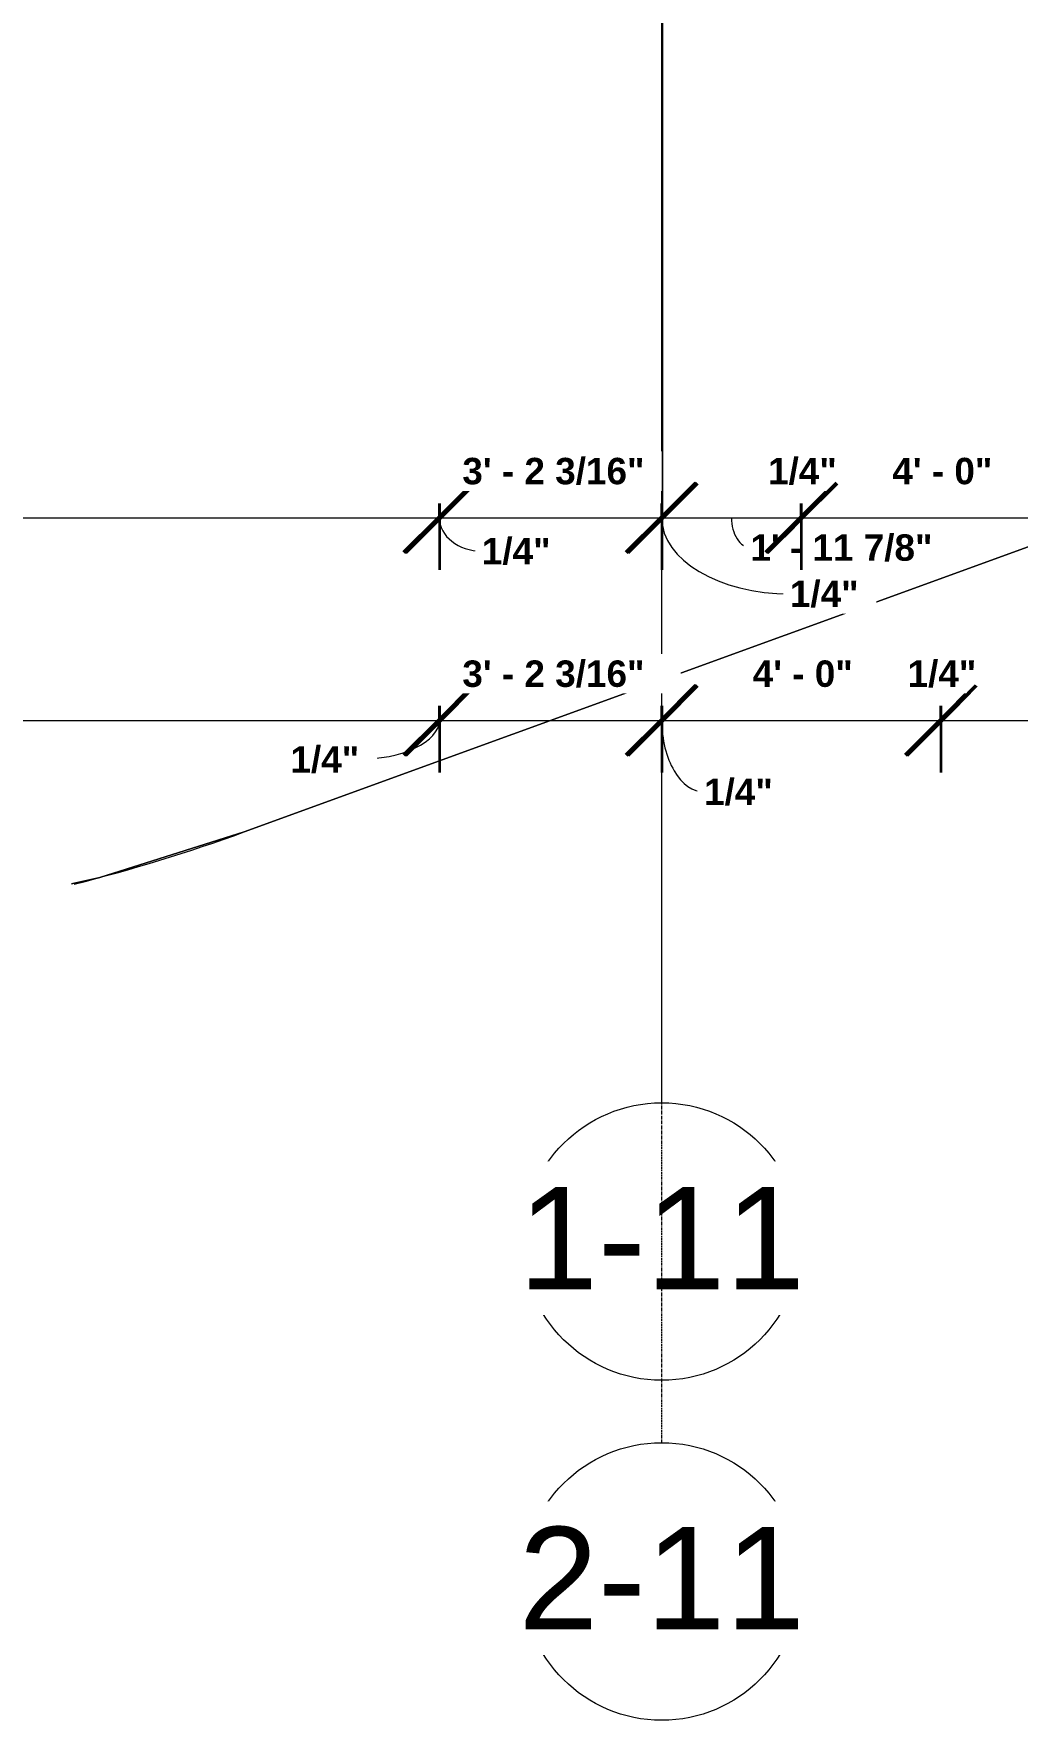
# Model space of a CAD drawing. Header units: inches. Extents: x 21592 to 24810, y -23179 to -20467.
# Drawn here: x 23266.8 to 23436.9, y -23178.6 to -22886.9 of the extents above; entities that cross this region are included whole.
import ezdxf

# ---------------------------------------------------------------- set-up
doc = ezdxf.new("R2010")
doc.units = ezdxf.units.IN
doc.header["$MEASUREMENT"] = 0
doc.linetypes.add('Grid Line 1_2_', pattern=[0.875, 0.5, -0.125, 0.125, -0.125])
for name, color, linetype, lineweight in [('A-ANNO-DIMS', 211, 'Continuous', 9), ('A-ANNO-DIMS-96', 211, 'Continuous', 9), ('A-SITE-SWLK', 140, 'Continuous', 140), ('C-TOPO', 7, 'Continuous', 20), ('S-GRID', 1, 'Continuous', 9), ('S-GRID-IDEN', 1, 'Continuous', 9)]:
    doc.layers.add(name, color=color, linetype=linetype, lineweight=lineweight)
doc.styles.add('Arial', font='arial.ttf', dxfattribs={"height": 17.703593})
doc.styles.add('Arial_B_1', font='arialbd.ttf', dxfattribs={"height": 4.566403})
doc.dimstyles.new('OD_Dimension_2_4', dxfattribs={"dimscale": 12, "dimtxt": 4.5, "dimasz": 1, "dimexe": 0.75, "dimexo": 0.5, "dimgap": 0.375, "dimtad": 1, "dimdec": 4, "dimrnd": 0.0625, "dimzin": 3, "dimdsep": 46, "dimlunit": 4, "dimtxsty": 'Arial_B_1', "dimblk1": 'OBLIQUE', "dimblk2": 'OBLIQUE', "dimsah": 1, "dimcen": 0.09, "dimdle": 0.75, "dimazin": 0, "dimtfac": 1, "dimtdec": 4, "dimtix": 1, "dimtmove": 0, "dimatfit": 3, "dimfxl": 1, "dimtvp": 1, "dimtfill": 1, "dimfrac": 2, "dimtolj": 1, "dimtzin": 0, "dimlwd": 13, "dimlwe": 13, "dimarcsym": 2})
doc.dimstyles.new('OD_Dimension_2_5', dxfattribs={"dimscale": 12, "dimtxt": 4.5, "dimasz": 1, "dimexe": 0.75, "dimexo": 0.5, "dimgap": 0.375, "dimtad": 1, "dimdec": 4, "dimrnd": 0.0625, "dimzin": 3, "dimdsep": 46, "dimlunit": 4, "dimtxsty": 'Arial_B_1', "dimblk1": 'OBLIQUE', "dimblk2": 'OBLIQUE', "dimsah": 1, "dimcen": 0.09, "dimdle": 0.75, "dimazin": 0, "dimtfac": 1, "dimtdec": 4, "dimtix": 1, "dimtmove": 1, "dimatfit": 3, "dimfxl": 1, "dimtvp": 1, "dimtfill": 1, "dimfrac": 2, "dimtolj": 1, "dimtzin": 0, "dimlwd": 13, "dimlwe": 13, "dimarcsym": 2})

# ---------------------------------------------------------------- blocks, each defined once
blk = doc.blocks.new('Grid - Grid Head - Circle-14747-Enlarged First Floor Plan _West_')
at = {"layer": 'S-GRID-IDEN'}
blk.add_circle((0, 0), 0.25, dxfattribs=at)
blk = doc.blocks.new('DIMBLOCK100-Enlarged First Floor Plan _West_')
at = {"layer": 'A-ANNO-DIMS-96', "lineweight": 50}
for p, q in [((22941.27, -22970.65), (22947.27, -22964.65)), ((23336.83, -22970.65), (23342.83, -22964.65)), ((22941.27, -22970.65), (22935.27, -22976.65)), ((23336.83, -22970.65), (23330.83, -22976.65))]:
    blk.add_line(p, q, dxfattribs=at)
at = {"layer": 'A-ANNO-DIMS-96', "lineweight": 13}
for p, q in [((22941.27, -22968.16), (22941.27, -22979.65)), ((22941.27, -22970.65), (22941.27, -22968.16)), ((23336.83, -22968.16), (23336.83, -22979.65)), ((23336.83, -22970.65), (23336.83, -22968.16)), ((22941.27, -22970.65), (23336.83, -22970.65))]:
    blk.add_line(p, q, dxfattribs=at)
at = {"layer": 'A-ANNO-DIMS-96', "color": 0, "lineweight": 13, "insert": (23120.37, -22960.29), "char_height": 4.5664, "width": 44.8286, "attachment_point": 1, "line_spacing_factor": 0.938532, "style": 'Arial_B_1', "bg_fill": 3, "box_fill_scale": 1.25, "bg_fill_color": 0, "bg_fill_transparency": 0}
blk.add_mtext('32\' - 11 9/16"', dxfattribs=at)
blk = doc.blocks.new('_Oblique')
at = {"color": 0, "linetype": 'ByBlock', "lineweight": -2}
blk.add_line((-0.5, -0.5), (0.5, 0.5), dxfattribs=at)
blk = doc.blocks.new('DIMBLOCK101-Enlarged First Floor Plan _West_')
at = {"layer": 'A-ANNO-DIMS-96', "lineweight": 50}
for p, q in [((23336.83, -22970.65), (23342.83, -22964.65)), ((23337.08, -22970.65), (23343.08, -22964.65)), ((23336.83, -22970.65), (23330.83, -22976.65)), ((23337.08, -22970.65), (23331.08, -22976.65))]:
    blk.add_line(p, q, dxfattribs=at)
at = {"layer": 'A-ANNO-DIMS-96', "lineweight": 13}
for p, q in [((23336.83, -22968.16), (23336.83, -22979.65)), ((23336.83, -22970.65), (23336.83, -22968.16)), ((23337.08, -22968.16), (23337.08, -22979.65)), ((23337.08, -22970.65), (23337.08, -22968.16)), ((23336.83, -22970.65), (23337.08, -22970.65))]:
    blk.add_line(p, q, dxfattribs=at)
blk.add_ellipse((23344.29, -22970.65), major_axis=(7.34, 0), ratio=0.785488, start_param=3.141593, end_param=4.712389, dxfattribs=at)
at = {"layer": 'A-ANNO-DIMS-96', "color": 0, "lineweight": 13, "insert": (23344.29, -22974.13), "char_height": 4.566, "width": 13.8, "attachment_point": 1, "line_spacing_factor": 0.938532, "style": 'Arial_B_1', "bg_fill": 3, "box_fill_scale": 1.25, "bg_fill_color": 0, "bg_fill_transparency": 0}
blk.add_mtext('1/4"', dxfattribs=at)
blk = doc.blocks.new('DIMBLOCK102-Enlarged First Floor Plan _West_')
at = {"layer": 'A-ANNO-DIMS-96', "lineweight": 50}
for p, q in [((23337.08, -22970.65), (23343.08, -22964.65)), ((23375.27, -22970.65), (23381.27, -22964.65)), ((23337.08, -22970.65), (23331.08, -22976.65)), ((23375.27, -22970.65), (23369.27, -22976.65))]:
    blk.add_line(p, q, dxfattribs=at)
at = {"layer": 'A-ANNO-DIMS-96', "lineweight": 13}
for p, q in [((23337.08, -22968.16), (23337.08, -22979.65)), ((23337.08, -22970.65), (23337.08, -22968.16)), ((23375.27, -22968.16), (23375.27, -22979.65)), ((23375.27, -22970.65), (23375.27, -22968.16)), ((23337.08, -22970.65), (23375.27, -22970.65))]:
    blk.add_line(p, q, dxfattribs=at)
at = {"layer": 'A-ANNO-DIMS-96', "color": 0, "lineweight": 13, "insert": (23340.92, -22960.29), "char_height": 4.5664, "width": 36.6, "attachment_point": 1, "line_spacing_factor": 0.938532, "style": 'Arial_B_1', "bg_fill": 3, "box_fill_scale": 1.25, "bg_fill_color": 0, "bg_fill_transparency": 0}
blk.add_mtext('3\' - 2 3/16"', dxfattribs=at)
blk = doc.blocks.new('DIMBLOCK103-Enlarged First Floor Plan _West_')
at = {"layer": 'A-ANNO-DIMS-96', "lineweight": 13}
for p, q in [((23375.52, -22804.62), (23375.52, -22979.65)), ((23375.52, -22970.65), (23375.52, -22804.62)), ((23375.27, -22968.16), (23375.27, -22979.65)), ((23375.27, -22970.65), (23375.27, -22968.16)), ((23375.27, -22970.65), (23375.52, -22970.65))]:
    blk.add_line(p, q, dxfattribs=at)
at = {"layer": 'A-ANNO-DIMS-96', "lineweight": 50}
for p, q in [((23375.27, -22970.65), (23381.27, -22964.65)), ((23375.52, -22970.65), (23381.52, -22964.65)), ((23375.27, -22970.65), (23369.27, -22976.65)), ((23375.52, -22970.65), (23369.52, -22976.65))]:
    blk.add_line(p, q, dxfattribs=at)
at = {"layer": 'A-ANNO-DIMS-96', "lineweight": 13}
blk.add_ellipse((23397.54, -22970.65), major_axis=(22.15, 0), ratio=0.594463, start_param=3.141593, end_param=4.712389, dxfattribs=at)
at = {"layer": 'A-ANNO-DIMS-96', "color": 0, "lineweight": 13, "insert": (23397.54, -22981.53), "char_height": 4.566, "width": 13.8, "attachment_point": 1, "line_spacing_factor": 0.938532, "style": 'Arial_B_1', "bg_fill": 3, "box_fill_scale": 1.25, "bg_fill_color": 0, "bg_fill_transparency": 0}
blk.add_mtext('1/4"', dxfattribs=at)
blk = doc.blocks.new('DIMBLOCK104-Enlarged First Floor Plan _West_')
at = {"layer": 'A-ANNO-DIMS-96', "lineweight": 13}
for p, q in [((23375.52, -22804.62), (23375.52, -22979.65)), ((23375.52, -22970.65), (23375.52, -22804.62)), ((23399.39, -22968.16), (23399.39, -22979.65)), ((23399.39, -22970.65), (23399.39, -22968.16)), ((23375.52, -22970.65), (23399.39, -22970.65))]:
    blk.add_line(p, q, dxfattribs=at)
at = {"layer": 'A-ANNO-DIMS-96', "lineweight": 50}
for p, q in [((23375.52, -22970.65), (23381.52, -22964.65)), ((23399.39, -22970.65), (23405.39, -22964.65)), ((23375.52, -22970.65), (23369.52, -22976.65)), ((23399.39, -22970.65), (23393.39, -22976.65))]:
    blk.add_line(p, q, dxfattribs=at)
at = {"layer": 'A-ANNO-DIMS-96', "lineweight": 13}
blk.add_ellipse((23390.71, -22970.65), major_axis=(0, 5.15), ratio=0.632785, start_param=1.570796, end_param=3.141593, dxfattribs=at)
at = {"layer": 'A-ANNO-DIMS-96', "color": 0, "lineweight": 13, "insert": (23390.71, -22973.52), "char_height": 4.5664, "width": 36.6, "attachment_point": 1, "line_spacing_factor": 0.938532, "style": 'Arial_B_1', "bg_fill": 3, "box_fill_scale": 1.25, "bg_fill_color": 0, "bg_fill_transparency": 0}
blk.add_mtext('1\' - 11 7/8"', dxfattribs=at)
blk = doc.blocks.new('DIMBLOCK105-Enlarged First Floor Plan _West_')
at = {"layer": 'A-ANNO-DIMS-96', "lineweight": 50}
for p, q in [((23399.39, -22970.65), (23405.39, -22964.65)), ((23399.64, -22970.65), (23405.64, -22964.65)), ((23399.39, -22970.65), (23393.39, -22976.65)), ((23399.64, -22970.65), (23393.64, -22976.65))]:
    blk.add_line(p, q, dxfattribs=at)
at = {"layer": 'A-ANNO-DIMS-96', "lineweight": 13}
for p, q in [((23399.39, -22968.16), (23399.39, -22979.65)), ((23399.39, -22970.65), (23399.39, -22968.16)), ((23399.64, -22968.16), (23399.64, -22979.65)), ((23399.64, -22970.65), (23399.64, -22968.16)), ((23399.39, -22970.65), (23399.64, -22970.65))]:
    blk.add_line(p, q, dxfattribs=at)
at = {"layer": 'A-ANNO-DIMS-96', "color": 0, "lineweight": 13, "insert": (23393.77, -22960.29), "char_height": 4.566, "width": 13.8, "attachment_point": 1, "line_spacing_factor": 0.938532, "style": 'Arial_B_1', "bg_fill": 3, "box_fill_scale": 1.25, "bg_fill_color": 0, "bg_fill_transparency": 0}
blk.add_mtext('1/4"', dxfattribs=at)
blk = doc.blocks.new('DIMBLOCK106-Enlarged First Floor Plan _West_')
at = {"layer": 'A-ANNO-DIMS-96', "lineweight": 50}
for p, q in [((23399.64, -22970.65), (23405.64, -22964.65)), ((23447.64, -22970.65), (23453.64, -22964.65)), ((23399.64, -22970.65), (23393.64, -22976.65)), ((23447.64, -22970.65), (23441.64, -22976.65))]:
    blk.add_line(p, q, dxfattribs=at)
at = {"layer": 'A-ANNO-DIMS-96', "lineweight": 13}
for p, q in [((23399.64, -22968.16), (23399.64, -22979.65)), ((23399.64, -22970.65), (23399.64, -22968.16)), ((23447.64, -22968.16), (23447.64, -22979.65)), ((23447.64, -22970.65), (23447.64, -22968.16)), ((23399.64, -22970.65), (23447.64, -22970.65))]:
    blk.add_line(p, q, dxfattribs=at)
at = {"layer": 'A-ANNO-DIMS-96', "color": 0, "lineweight": 13, "insert": (23415.25, -22960.29), "char_height": 4.566, "width": 20.1429, "attachment_point": 1, "line_spacing_factor": 0.938532, "style": 'Arial_B_1', "bg_fill": 3, "box_fill_scale": 1.25, "bg_fill_color": 0, "bg_fill_transparency": 0}
blk.add_mtext('4\' - 0"', dxfattribs=at)
blk = doc.blocks.new('DIMBLOCK227-Enlarged First Floor Plan _West_')
at = {"layer": 'A-ANNO-DIMS-96', "lineweight": 50}
for p, q in [((22941.27, -23005.69), (22947.27, -22999.69)), ((23336.83, -23005.69), (23342.83, -22999.69)), ((22941.27, -23005.69), (22935.27, -23011.69)), ((23336.83, -23005.69), (23330.83, -23011.69))]:
    blk.add_line(p, q, dxfattribs=at)
at = {"layer": 'A-ANNO-DIMS-96', "lineweight": 13}
for p, q in [((22941.27, -23003.2), (22941.27, -23014.69)), ((22941.27, -23005.69), (22941.27, -23003.2)), ((23336.83, -23003.2), (23336.83, -23014.69)), ((23336.83, -23005.69), (23336.83, -23003.2)), ((22941.27, -23005.69), (23336.83, -23005.69))]:
    blk.add_line(p, q, dxfattribs=at)
at = {"layer": 'A-ANNO-DIMS-96', "color": 0, "lineweight": 13, "insert": (23120.37, -22995.33), "char_height": 4.5664, "width": 44.8286, "attachment_point": 1, "line_spacing_factor": 0.938532, "style": 'Arial_B_1', "bg_fill": 3, "box_fill_scale": 1.25, "bg_fill_color": 0, "bg_fill_transparency": 0}
blk.add_mtext('32\' - 11 9/16"', dxfattribs=at)
blk = doc.blocks.new('DIMBLOCK228-Enlarged First Floor Plan _West_')
at = {"layer": 'A-ANNO-DIMS-96', "lineweight": 50}
for p, q in [((23336.83, -23005.69), (23342.83, -22999.69)), ((23337.08, -23005.69), (23343.08, -22999.69)), ((23336.83, -23005.69), (23330.83, -23011.69)), ((23337.08, -23005.69), (23331.08, -23011.69))]:
    blk.add_line(p, q, dxfattribs=at)
at = {"layer": 'A-ANNO-DIMS-96', "lineweight": 13}
for p, q in [((23336.83, -23003.2), (23336.83, -23014.69)), ((23336.83, -23005.69), (23336.83, -23003.2)), ((23337.08, -23003.2), (23337.08, -23014.69)), ((23337.08, -23005.69), (23337.08, -23003.2)), ((23336.83, -23005.69), (23337.08, -23005.69))]:
    blk.add_line(p, q, dxfattribs=at)
blk.add_ellipse((23322.7, -23005.69), major_axis=(14.25, 0), ratio=0.473867, start_param=4.712389, end_param=6.283185, dxfattribs=at)
at = {"layer": 'A-ANNO-DIMS-96', "color": 0, "lineweight": 13, "insert": (23311.2, -23010.16), "char_height": 4.566, "width": 13.8, "attachment_point": 1, "line_spacing_factor": 0.938532, "style": 'Arial_B_1', "bg_fill": 3, "box_fill_scale": 1.25, "bg_fill_color": 0, "bg_fill_transparency": 0}
blk.add_mtext('1/4"', dxfattribs=at)
blk = doc.blocks.new('DIMBLOCK229-Enlarged First Floor Plan _West_')
at = {"layer": 'A-ANNO-DIMS-96', "lineweight": 50}
for p, q in [((23337.08, -23005.69), (23343.08, -22999.69)), ((23375.27, -23005.69), (23381.27, -22999.69)), ((23337.08, -23005.69), (23331.08, -23011.69)), ((23375.27, -23005.69), (23369.27, -23011.69))]:
    blk.add_line(p, q, dxfattribs=at)
at = {"layer": 'A-ANNO-DIMS-96', "lineweight": 13}
for p, q in [((23337.08, -23003.2), (23337.08, -23014.69)), ((23337.08, -23005.69), (23337.08, -23003.2)), ((23375.27, -23003.2), (23375.27, -23014.69)), ((23375.27, -23005.69), (23375.27, -23003.2)), ((23337.08, -23005.69), (23375.27, -23005.69))]:
    blk.add_line(p, q, dxfattribs=at)
at = {"layer": 'A-ANNO-DIMS-96', "color": 0, "lineweight": 13, "insert": (23340.92, -22995.33), "char_height": 4.5664, "width": 36.6, "attachment_point": 1, "line_spacing_factor": 0.938532, "style": 'Arial_B_1', "bg_fill": 3, "box_fill_scale": 1.25, "bg_fill_color": 0, "bg_fill_transparency": 0}
blk.add_mtext('3\' - 2 3/16"', dxfattribs=at)
blk = doc.blocks.new('DIMBLOCK230-Enlarged First Floor Plan _West_')
at = {"layer": 'A-ANNO-DIMS-96', "lineweight": 50}
for p, q in [((23375.27, -23005.69), (23381.27, -22999.69)), ((23375.52, -23005.69), (23381.52, -22999.69)), ((23375.27, -23005.69), (23369.27, -23011.69)), ((23375.52, -23005.69), (23369.52, -23011.69))]:
    blk.add_line(p, q, dxfattribs=at)
at = {"layer": 'A-ANNO-DIMS-96', "lineweight": 13}
for p, q in [((23375.27, -23003.2), (23375.27, -23014.69)), ((23375.27, -23005.69), (23375.27, -23003.2)), ((23375.52, -23003.2), (23375.52, -23014.69)), ((23375.52, -23005.69), (23375.52, -23003.2)), ((23375.27, -23005.69), (23375.52, -23005.69))]:
    blk.add_line(p, q, dxfattribs=at)
blk.add_ellipse((23382.71, -23005.69), major_axis=(0, 12.36), ratio=0.591869, start_param=1.570796, end_param=3.141593, dxfattribs=at)
at = {"layer": 'A-ANNO-DIMS-96', "color": 0, "lineweight": 13, "insert": (23382.71, -23015.77), "char_height": 4.566, "width": 13.8, "attachment_point": 1, "line_spacing_factor": 0.938532, "style": 'Arial_B_1', "bg_fill": 3, "box_fill_scale": 1.25, "bg_fill_color": 0, "bg_fill_transparency": 0}
blk.add_mtext('1/4"', dxfattribs=at)
blk = doc.blocks.new('DIMBLOCK231-Enlarged First Floor Plan _West_')
at = {"layer": 'A-ANNO-DIMS-96', "lineweight": 50}
for p, q in [((23375.52, -23005.69), (23381.52, -22999.69)), ((23423.52, -23005.69), (23429.52, -22999.69)), ((23375.52, -23005.69), (23369.52, -23011.69)), ((23423.52, -23005.69), (23417.52, -23011.69))]:
    blk.add_line(p, q, dxfattribs=at)
at = {"layer": 'A-ANNO-DIMS-96', "lineweight": 13}
for p, q in [((23375.52, -23003.2), (23375.52, -23014.69)), ((23375.52, -23005.69), (23375.52, -23003.2)), ((23423.52, -23003.2), (23423.52, -23014.69)), ((23423.52, -23005.69), (23423.52, -23003.2)), ((23375.52, -23005.69), (23423.52, -23005.69))]:
    blk.add_line(p, q, dxfattribs=at)
at = {"layer": 'A-ANNO-DIMS-96', "color": 0, "lineweight": 13, "insert": (23391.12, -22995.33), "char_height": 4.566, "width": 20.1429, "attachment_point": 1, "line_spacing_factor": 0.938532, "style": 'Arial_B_1', "bg_fill": 3, "box_fill_scale": 1.25, "bg_fill_color": 0, "bg_fill_transparency": 0}
blk.add_mtext('4\' - 0"', dxfattribs=at)
blk = doc.blocks.new('DIMBLOCK232-Enlarged First Floor Plan _West_')
at = {"layer": 'A-ANNO-DIMS-96', "lineweight": 50}
for p, q in [((23423.52, -23005.69), (23429.52, -22999.69)), ((23423.77, -23005.69), (23429.77, -22999.69)), ((23423.52, -23005.69), (23417.52, -23011.69)), ((23423.77, -23005.69), (23417.77, -23011.69))]:
    blk.add_line(p, q, dxfattribs=at)
at = {"layer": 'A-ANNO-DIMS-96', "lineweight": 13}
for p, q in [((23423.52, -23003.2), (23423.52, -23014.69)), ((23423.52, -23005.69), (23423.52, -23003.2)), ((23423.77, -23003.2), (23423.77, -23014.69)), ((23423.77, -23005.69), (23423.77, -23003.2)), ((23423.52, -23005.69), (23423.77, -23005.69))]:
    blk.add_line(p, q, dxfattribs=at)
at = {"layer": 'A-ANNO-DIMS-96', "color": 0, "lineweight": 13, "insert": (23417.89, -22995.33), "char_height": 4.566, "width": 13.8, "attachment_point": 1, "line_spacing_factor": 0.938532, "style": 'Arial_B_1', "bg_fill": 3, "box_fill_scale": 1.25, "bg_fill_color": 0, "bg_fill_transparency": 0}
blk.add_mtext('1/4"', dxfattribs=at)
blk = doc.blocks.new('DIMBLOCK233-Enlarged First Floor Plan _West_')
at = {"layer": 'A-ANNO-DIMS-96', "lineweight": 50}
for p, q in [((23423.77, -23005.69), (23429.77, -22999.69)), ((23471.77, -23005.69), (23477.77, -22999.69)), ((23423.77, -23005.69), (23417.77, -23011.69)), ((23471.77, -23005.69), (23465.77, -23011.69))]:
    blk.add_line(p, q, dxfattribs=at)
at = {"layer": 'A-ANNO-DIMS-96', "lineweight": 13}
for p, q in [((23423.77, -23003.2), (23423.77, -23014.69)), ((23423.77, -23005.69), (23423.77, -23003.2)), ((23471.77, -23003.2), (23471.77, -23014.69)), ((23471.77, -23005.69), (23471.77, -23003.2)), ((23423.77, -23005.69), (23471.77, -23005.69))]:
    blk.add_line(p, q, dxfattribs=at)
at = {"layer": 'A-ANNO-DIMS-96', "color": 0, "lineweight": 13, "insert": (23439.37, -22995.33), "char_height": 4.566, "width": 20.1429, "attachment_point": 1, "line_spacing_factor": 0.938532, "style": 'Arial_B_1', "bg_fill": 3, "box_fill_scale": 1.25, "bg_fill_color": 0, "bg_fill_transparency": 0}
blk.add_mtext('4\' - 0"', dxfattribs=at)

msp = doc.modelspace()

# ---------------------------------------------------------------- linework, layer by layer
at = {"layer": 'A-SITE-SWLK', "color": 43, "lineweight": 13}
msp.add_line((23303.21376, -23024.99334), (23607.32431, -22914.30615), dxfattribs=at)
msp.add_arc((23200.60772, -22743.08555), 300, 284.1287809, 290, dxfattribs=at)
at = {"layer": 'C-TOPO', "color": 43, "lineweight": 13}
for p, q in [((23303.21338, -23024.99268), (23607.32373, -22914.30615)), ((23607.32373, -22914.30615), (23303.21338, -23024.99268)), ((23278.25391, -23032.86328), (23303.21338, -23024.99268)), ((23303.21338, -23024.99268), (23278.25391, -23032.86328)), ((23273.36344, -23033.94747), (23278.25391, -23032.86328)), ((23278.25391, -23032.86328), (23273.36344, -23033.94747))]:
    msp.add_line(p, q, dxfattribs=at)
at = {"layer": 'S-GRID', "linetype": 'Grid Line 1_2_'}
msp.add_line((23375.39023, -23071.83025), (23375.39023, -20713.12653), dxfattribs=at)

# ---------------------------------------------------------------- block references
at = {"layer": 'S-GRID-IDEN', "xscale": 95.99999999999994, "yscale": 95.99999999999994, "zscale": 95.99999999999994}
for p in [(23375.39023, -23095.83025), (23375.39023, -23154.6211)]:
    msp.add_blockref('Grid - Grid Head - Circle-14747-Enlarged First Floor Plan _West_', p, dxfattribs=at)

# ---------------------------------------------------------------- next in the draw order: texts
at = {"layer": 'S-GRID-IDEN', "char_height": 17.703593, "width": 58.968, "attachment_point": 2, "line_spacing_factor": 0.938532, "style": 'Arial', "bg_fill": 3, "box_fill_scale": 1.25, "bg_fill_color": 0, "bg_fill_transparency": 0}
for s, insert in [('1-11', (23375.38561, -23086.39338)), ('2-11', (23375.38561, -23145.18424))]:
    msp.add_mtext(s, dxfattribs=dict(at, insert=insert))

# ---------------------------------------------------------------- next in the draw order: dimensions: what is measured, and where the dimension line sits
at = {"layer": 'A-ANNO-DIMS', "lineweight": 13}
for base, p1, p2, picture, middle in [((23336.82773, -22970.64582), (22941.26523, -22962.16053), (23336.82773, -22962.16053), 'DIMBLOCK100-Enlarged First Floor Plan _West_', (23139.04648, -22963.78318)), ((23336.82773, -23005.68557), (22941.26523, -22997.20029), (23336.82773, -22997.20029), 'DIMBLOCK227-Enlarged First Floor Plan _West_', (23139.04648, -22998.82294))]:
    dim = msp.add_linear_dim(base=base, p1=p1, p2=p2, dimstyle='OD_Dimension_2_4', override={"dimpost": '<>', "dimfxl": 395.5625}, dxfattribs=at)
    dim.commit()
    dim.dimension.update_dxf_attribs({"geometry": picture, "text_midpoint": middle})

# ---------------------------------------------------------------- next in the draw order: linework, layer by layer
at = {"layer": 'S-GRID', "linetype": 'Grid Line 1_2_'}
msp.add_line((23375.39023, -23130.6211), (23375.39023, -20902.42781), dxfattribs=at)

# ---------------------------------------------------------------- next in the draw order: dimensions: what is measured, and where the dimension line sits
at = {"layer": 'A-ANNO-DIMS', "lineweight": 13}
for base, p1, p2, picture, middle in [((23337.07773, -22970.64582), (23336.82773, -22962.16053), (23337.07773, -22962.16053), 'DIMBLOCK101-Enlarged First Floor Plan _West_', (23351.19435, -22977.17616)), ((23337.07773, -23005.68557), (23336.82773, -22997.20029), (23337.07773, -22997.20029), 'DIMBLOCK228-Enlarged First Floor Plan _West_', (23318.10182, -23013.20219))]:
    dim = msp.add_linear_dim(base=base, p1=p1, p2=p2, dimstyle='OD_Dimension_2_5', override={"dimpost": '<>', "dimfxl": 0.25}, dxfattribs=at)
    dim.commit()
    dim.dimension.update_dxf_attribs({"geometry": picture, "text_midpoint": middle, "dimtype": 160})

# ---------------------------------------------------------------- next in the draw order: dimensions: what is measured, and where the dimension line sits
for base, p1, p2, picture, middle in [((23375.26523, -22970.64582), (23337.07773, -22962.16053), (23375.26523, -22962.16053), 'DIMBLOCK102-Enlarged First Floor Plan _West_', (23356.17148, -22963.78474)), ((23375.26523, -23005.68557), (23337.07773, -22997.20029), (23375.26523, -22997.20029), 'DIMBLOCK229-Enlarged First Floor Plan _West_', (23356.17148, -22998.8245))]:
    dim = msp.add_linear_dim(base=base, p1=p1, p2=p2, dimstyle='OD_Dimension_2_4', override={"dimpost": '<>', "dimfxl": 38.1875}, dxfattribs=at)
    dim.commit()
    dim.dimension.update_dxf_attribs({"geometry": picture, "text_midpoint": middle})

# ---------------------------------------------------------------- next in the draw order: dimensions: what is measured, and where the dimension line sits
for base, p1, p2, override, picture, middle in [((23375.51523, -22970.64582), (23375.26523, -22962.16053), (23375.51523, -22798.61531), {"dimpost": '<>', "dimfxl": 163.545415}, 'DIMBLOCK103-Enlarged First Floor Plan _West_', (23404.43685, -22984.57474)), ((23375.51523, -23005.68557), (23375.26523, -22997.20029), (23375.51523, -22997.20029), {"dimpost": '<>', "dimfxl": 0.25}, 'DIMBLOCK230-Enlarged First Floor Plan _West_', (23389.60629, -23018.81011))]:
    dim = msp.add_linear_dim(base=base, p1=p1, p2=p2, dimstyle='OD_Dimension_2_5', override=override, dxfattribs=at)
    dim.commit()
    dim.dimension.update_dxf_attribs({"geometry": picture, "text_midpoint": middle, "dimtype": 160})

# ---------------------------------------------------------------- next in the draw order: dimensions: what is measured, and where the dimension line sits
dim = msp.add_linear_dim(base=(23399.39023, -22970.64582), p1=(23375.51523, -22798.61531), p2=(23399.39023, -22962.16053), dimstyle='OD_Dimension_2_5', override={"dimpost": '<>', "dimfxl": 165.278722}, dxfattribs=at)
dim.commit()
dim.dimension.update_dxf_attribs({"geometry": 'DIMBLOCK104-Enlarged First Floor Plan _West_', "text_midpoint": (23409.01418, -22976.56353), "dimtype": 160})
dim = msp.add_linear_dim(base=(23423.51523, -23005.68557), p1=(23375.51523, -22997.20029), p2=(23423.51523, -22997.20029), dimstyle='OD_Dimension_2_4', override={"dimpost": '<>', "dimfxl": 48}, dxfattribs=at)
dim.commit()
dim.dimension.update_dxf_attribs({"geometry": 'DIMBLOCK231-Enlarged First Floor Plan _West_', "text_midpoint": (23399.51523, -22998.85409)})

# ---------------------------------------------------------------- next in the draw order: dimensions: what is measured, and where the dimension line sits
for base, p1, p2, picture, middle in [((23399.64023, -22970.64582), (23399.39023, -22962.16053), (23399.64023, -22962.16053), 'DIMBLOCK105-Enlarged First Floor Plan _West_', (23399.51523, -22963.78474)), ((23423.76523, -23005.68557), (23423.51523, -22997.20029), (23423.76523, -22997.20029), 'DIMBLOCK232-Enlarged First Floor Plan _West_', (23423.64023, -22998.8245))]:
    dim = msp.add_linear_dim(base=base, p1=p1, p2=p2, dimstyle='OD_Dimension_2_4', override={"dimpost": '<>', "dimfxl": 0.25}, dxfattribs=at)
    dim.commit()
    dim.dimension.update_dxf_attribs({"geometry": picture, "text_midpoint": middle})

# ---------------------------------------------------------------- next in the draw order: dimensions: what is measured, and where the dimension line sits
for base, p1, p2, picture, middle in [((23447.64023, -22970.64582), (23399.64023, -22962.16053), (23447.64023, -22962.16053), 'DIMBLOCK106-Enlarged First Floor Plan _West_', (23423.64023, -22963.81433)), ((23471.76523, -23005.68557), (23423.76523, -22997.20029), (23471.76523, -22997.20029), 'DIMBLOCK233-Enlarged First Floor Plan _West_', (23447.76523, -22998.85409))]:
    dim = msp.add_linear_dim(base=base, p1=p1, p2=p2, dimstyle='OD_Dimension_2_4', override={"dimpost": '<>', "dimfxl": 48}, dxfattribs=at)
    dim.commit()
    dim.dimension.update_dxf_attribs({"geometry": picture, "text_midpoint": middle})

doc.saveas('drawing.dxf')
